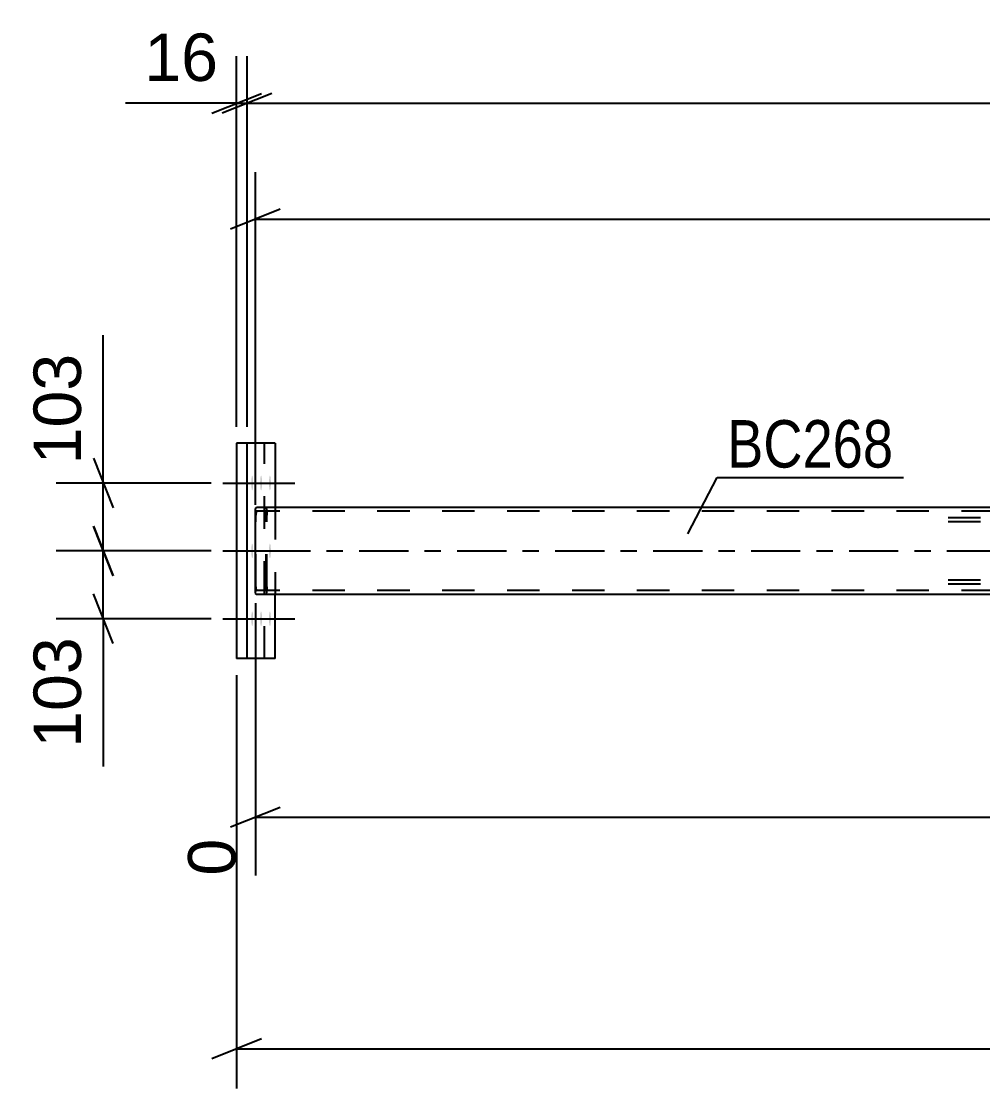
# Model space of a CAD drawing. Header units: millimetres. Extents: x 0 to 841, y 0 to 594.
# Drawn here: x 93 to 151, y 199.4 to 263.9 of the extents above; entities that cross this region are included whole.
import ezdxf

# ---------------------------------------------------------------- set-up
doc = ezdxf.new("R2010")
doc.units = ezdxf.units.MM
doc.linetypes.add('DXK_LINE_DOT2', pattern=[3.9198, 1.9599, -1.9599])
doc.linetypes.add('DXK_LINE_DOT3', pattern=[5.9187, 2.979, -0.9799, 0.9799, -0.9799])
doc.styles.add('Arial', font='ARIAL.TTF', dxfattribs={"height": 0.2})
doc.styles.add('Arial Narrow', font='ARIALN.TTF', dxfattribs={"height": 0.2})

# ---------------------------------------------------------------- blocks, each defined once
blk = doc.blocks.new('Part-318465150-3923 - 3900')
at = {"color": 7, "linetype": 'DXK_LINE_DOT2'}
for p, q in [((158.747, 233.896), (147.893, 233.896)), ((158.747, 233.656), (147.893, 233.656)), ((155.04, 233.6), (155.001, 233.416)), ((155.001, 230.376), (155.001, 233.416)), ((155.257, 233.416), (155.276, 233.508)), ((155.257, 230.376), (155.257, 233.416)), ((155.276, 233.508), (155.331, 233.586)), ((155.512, 233.896), (155.316, 233.86)), ((155.331, 233.586), (155.414, 233.638)), ((155.414, 233.638), (155.512, 233.656)), ((158.942, 233.86), (158.747, 233.896)), ((158.747, 233.656), (158.845, 233.638)), ((158.845, 233.638), (158.928, 233.586)), ((158.928, 233.586), (158.983, 233.508)), ((158.983, 233.508), (159.002, 233.416)), ((159.002, 230.376), (159.002, 233.416)), ((159.258, 233.416), (159.219, 233.6)), ((159.258, 230.376), (159.258, 233.416)), ((158.747, 230.136), (147.893, 230.136)), ((155.001, 230.376), (155.04, 230.193)), ((155.276, 230.284), (155.257, 230.376)), ((155.331, 230.207), (155.276, 230.284)), ((155.414, 230.155), (155.331, 230.207)), ((155.512, 230.136), (155.414, 230.155)), ((158.845, 230.155), (158.747, 230.136)), ((158.928, 230.207), (158.845, 230.155)), ((158.983, 230.284), (158.928, 230.207)), ((159.002, 230.376), (158.983, 230.284)), ((159.219, 230.193), (159.258, 230.376)), ((158.747, 229.896), (147.893, 229.896)), ((155.316, 229.933), (155.512, 229.896)), ((158.747, 229.896), (158.942, 229.933))]:
    blk.add_line(p, q, dxfattribs=at)
for centre, start, end in [((155.492, 233.395), 110.75832, 155.68004), ((158.767, 233.395), 24.31996, 69.24168), ((155.492, 230.397), 204.31996, 249.24168), ((158.767, 230.397), 290.75832, 335.68004)]:
    blk.add_arc(centre, 0.496, start, end, dxfattribs=at)
blk = doc.blocks.new('Part-318465150-3933 - 3900')
at = {"color": 2, "linetype": 'Continuous'}
for p, q in [((108.298, 238.397), (105.967, 238.397)), ((105.967, 238.397), (105.967, 225.397)), ((106.601, 225.397), (106.601, 238.397)), ((108.298, 238.397), (108.298, 234.536)), ((108.298, 225.397), (108.298, 229.256)), ((108.298, 225.397), (105.967, 225.397))]:
    blk.add_line(p, q, dxfattribs=at)
at = {"color": 7, "linetype": 'DXK_LINE_DOT2'}
for p, q in [((107.663, 225.397), (107.663, 238.397)), ((108.298, 234.536), (108.298, 229.256))]:
    blk.add_line(p, q, dxfattribs=at)
blk = doc.blocks.new('Part-318465150-4090 - 3900')
at = {"color": 2, "linetype": 'Continuous'}
for p, q in [((107.102, 234.056), (107.107, 234.24)), ((107.102, 229.736), (107.102, 234.056)), ((107.107, 234.24), (107.12, 234.396)), ((107.12, 234.396), (107.141, 234.5)), ((107.141, 234.5), (107.165, 234.536)), ((107.165, 234.536), (240.275, 234.536)), ((107.107, 229.553), (107.102, 229.736)), ((107.12, 229.397), (107.107, 229.553)), ((107.141, 229.293), (107.12, 229.397)), ((107.165, 229.256), (107.141, 229.293)), ((763.197, 229.256), (107.165, 229.256))]:
    blk.add_line(p, q, dxfattribs=at)
at = {"color": 7, "linetype": 'DXK_LINE_DOT2'}
for p, q in [((107.136, 234.148), (107.133, 234.056)), ((107.133, 229.736), (107.133, 234.056)), ((107.143, 234.226), (107.136, 234.148)), ((107.153, 234.278), (107.143, 234.226)), ((107.165, 234.296), (107.153, 234.278)), ((763.197, 234.296), (107.165, 234.296)), ((107.734, 234.536), (107.758, 234.5)), ((107.746, 234.278), (107.734, 234.296)), ((107.753, 234.24), (107.746, 234.278)), ((107.756, 234.226), (107.753, 234.24)), ((107.763, 234.148), (107.756, 234.226)), ((107.758, 234.5), (107.779, 234.396)), ((107.765, 234.056), (107.763, 234.148)), ((107.765, 229.736), (107.765, 234.056)), ((107.779, 234.396), (107.792, 234.24)), ((107.792, 234.24), (107.797, 234.056)), ((107.797, 229.736), (107.797, 234.056)), ((107.133, 229.736), (107.136, 229.644)), ((107.136, 229.644), (107.143, 229.567)), ((107.143, 229.567), (107.153, 229.515)), ((107.153, 229.515), (107.165, 229.496)), ((763.197, 229.496), (107.165, 229.496)), ((107.734, 229.496), (107.746, 229.515)), ((107.746, 229.515), (107.756, 229.567)), ((107.756, 229.567), (107.763, 229.644)), ((107.763, 229.644), (107.765, 229.736)), ((107.792, 229.553), (107.779, 229.397)), ((107.797, 229.736), (107.792, 229.553)), ((107.758, 229.293), (107.734, 229.256)), ((107.779, 229.397), (107.758, 229.293))]:
    blk.add_line(p, q, dxfattribs=at)
at = {"color": 7, "linetype": 'DXK_LINE_DOT3'}
blk.add_line((107.449, 231.896), (763.197, 231.896), dxfattribs=at)
blk = doc.blocks.new('Bolt-318465150-4147 - 3900')
at = {"linetype": 'Continuous'}
for points in [[(106.857, 235.997), (106.858, 236.088), (106.862, 236.176), (106.868, 236.256), (106.876, 236.324), (106.886, 236.378), (106.897, 236.415), (106.908, 236.435), (106.92, 236.435), (106.932, 236.415), (106.943, 236.378), (106.953, 236.324), (106.961, 236.256), (106.967, 236.176), (106.97, 236.088), (106.972, 235.997), (106.97, 235.905), (106.967, 235.818), (106.961, 235.738), (106.953, 235.67), (106.943, 235.616), (106.932, 235.578), (106.92, 235.559), (106.908, 235.559), (106.897, 235.578), (106.886, 235.616), (106.876, 235.67), (106.868, 235.738), (106.862, 235.818), (106.858, 235.905)], [(107.392, 235.997), (107.393, 236.088), (107.397, 236.176), (107.403, 236.256), (107.411, 236.324), (107.421, 236.378), (107.432, 236.415), (107.443, 236.435), (107.455, 236.435), (107.467, 236.415), (107.478, 236.378), (107.488, 236.324), (107.496, 236.256), (107.502, 236.176), (107.506, 236.088), (107.507, 235.997), (107.506, 235.905), (107.502, 235.818), (107.496, 235.738), (107.488, 235.67), (107.478, 235.616), (107.467, 235.578), (107.455, 235.559), (107.443, 235.559), (107.432, 235.578), (107.421, 235.616), (107.411, 235.67), (107.403, 235.738), (107.397, 235.818), (107.393, 235.905)], [(107.927, 235.997), (107.928, 236.088), (107.932, 236.176), (107.938, 236.256), (107.946, 236.324), (107.956, 236.378), (107.967, 236.415), (107.979, 236.435), (107.991, 236.435), (108.002, 236.415), (108.013, 236.378), (108.023, 236.324), (108.031, 236.256), (108.037, 236.176), (108.041, 236.088), (108.042, 235.997), (108.041, 235.905), (108.037, 235.818), (108.031, 235.738), (108.023, 235.67), (108.013, 235.616), (108.002, 235.578), (107.991, 235.559), (107.979, 235.559), (107.967, 235.578), (107.956, 235.616), (107.946, 235.67), (107.938, 235.738), (107.932, 235.818), (107.928, 235.905)], [(106.857, 231.897), (106.858, 231.988), (106.862, 232.076), (106.868, 232.156), (106.876, 232.224), (106.886, 232.278), (106.897, 232.315), (106.908, 232.335), (106.92, 232.335), (106.932, 232.315), (106.943, 232.278), (106.953, 232.224), (106.961, 232.156), (106.967, 232.076), (106.97, 231.988), (106.972, 231.897), (106.97, 231.805), (106.967, 231.718), (106.961, 231.638), (106.953, 231.57), (106.943, 231.516), (106.932, 231.478), (106.92, 231.459), (106.908, 231.459), (106.897, 231.478), (106.886, 231.516), (106.876, 231.57), (106.868, 231.638), (106.862, 231.718), (106.858, 231.805)], [(107.927, 231.897), (107.928, 231.988), (107.932, 232.076), (107.938, 232.156), (107.946, 232.224), (107.956, 232.278), (107.967, 232.315), (107.979, 232.335), (107.991, 232.335), (108.002, 232.315), (108.013, 232.278), (108.023, 232.224), (108.031, 232.156), (108.037, 232.076), (108.041, 231.988), (108.042, 231.897), (108.041, 231.805), (108.037, 231.718), (108.031, 231.638), (108.023, 231.57), (108.013, 231.516), (108.002, 231.478), (107.991, 231.459), (107.979, 231.459), (107.967, 231.478), (107.956, 231.516), (107.946, 231.57), (107.938, 231.638), (107.932, 231.718), (107.928, 231.805)], [(106.857, 227.797), (106.858, 227.888), (106.862, 227.976), (106.868, 228.056), (106.876, 228.124), (106.886, 228.178), (106.897, 228.215), (106.908, 228.235), (106.92, 228.235), (106.932, 228.215), (106.943, 228.178), (106.953, 228.124), (106.961, 228.056), (106.967, 227.976), (106.97, 227.888), (106.972, 227.797), (106.97, 227.705), (106.967, 227.618), (106.961, 227.538), (106.953, 227.47), (106.943, 227.416), (106.932, 227.378), (106.92, 227.359), (106.908, 227.359), (106.897, 227.378), (106.886, 227.416), (106.876, 227.47), (106.868, 227.538), (106.862, 227.618), (106.858, 227.705)], [(107.392, 227.797), (107.393, 227.888), (107.397, 227.976), (107.403, 228.056), (107.411, 228.124), (107.421, 228.178), (107.432, 228.215), (107.443, 228.235), (107.455, 228.235), (107.467, 228.215), (107.478, 228.178), (107.488, 228.124), (107.496, 228.056), (107.502, 227.976), (107.506, 227.888), (107.507, 227.797), (107.506, 227.705), (107.502, 227.618), (107.496, 227.538), (107.488, 227.47), (107.478, 227.416), (107.467, 227.378), (107.455, 227.359), (107.443, 227.359), (107.432, 227.378), (107.421, 227.416), (107.411, 227.47), (107.403, 227.538), (107.397, 227.618), (107.393, 227.705)], [(107.927, 227.797), (107.928, 227.888), (107.932, 227.976), (107.938, 228.056), (107.946, 228.124), (107.956, 228.178), (107.967, 228.215), (107.979, 228.235), (107.991, 228.235), (108.002, 228.215), (108.013, 228.178), (108.023, 228.124), (108.031, 228.056), (108.037, 227.976), (108.041, 227.888), (108.042, 227.797), (108.041, 227.705), (108.037, 227.618), (108.031, 227.538), (108.023, 227.47), (108.013, 227.416), (108.002, 227.378), (107.991, 227.359), (107.979, 227.359), (107.967, 227.378), (107.956, 227.416), (107.946, 227.47), (107.938, 227.538), (107.932, 227.618), (107.928, 227.705)]]:
    blk.add_hatch(color=1, dxfattribs=at).paths.add_polyline_path(points)
at = {"color": 1, "linetype": 'Continuous'}
for p, q in [((105.13, 235.997), (108.421, 235.997)), ((105.665, 235.997), (108.956, 235.997)), ((106.2, 235.997), (109.492, 235.997)), ((105.13, 231.897), (108.421, 231.897)), ((106.2, 231.897), (109.492, 231.897)), ((105.13, 227.797), (108.421, 227.797)), ((105.665, 227.797), (108.956, 227.797)), ((106.2, 227.797), (109.492, 227.797))]:
    blk.add_line(p, q, dxfattribs=at)
blk = doc.blocks.new('StraightDimension-318465150-4170 - 3900')
at = {"color": 7, "linetype": 'Continuous'}
for p, q in [((105.967, 239.397), (105.967, 261.781)), ((106.601, 239.397), (106.601, 261.781)), ((104.466, 258.331), (107.467, 259.531)), ((108.101, 259.531), (105.101, 258.331)), ((105.967, 258.931), (99.269, 258.931)), ((105.967, 258.931), (99.269, 258.931)), ((105.967, 258.931), (106.601, 258.931))]:
    blk.add_line(p, q, dxfattribs=at)
at = {"color": 0}
blk.add_wipeout([(105.442, 259.681), (105.442, 263.881), (99.794, 263.881), (99.794, 259.681)], dxfattribs=at)
at = {"color": 3, "style": 'Arial'}
blk.add_text('16', height=2.8652, dxfattribs=at).set_placement((100.394, 260.281))
blk = doc.blocks.new('StraightDimension-318465150-4174 - 3900')
at = {"color": 7, "linetype": 'Continuous'}
for p, q in [((106.601, 239.397), (106.601, 261.781)), ((108.101, 259.531), (105.101, 258.331)), ((106.601, 258.931), (771.817, 258.931))]:
    blk.add_line(p, q, dxfattribs=at)
blk = doc.blocks.new('StraightDimension-318465150-4236 - 3900')
at = {"color": 7, "linetype": 'Continuous'}
for p, q in [((107.102, 234.673), (107.102, 254.78)), ((241.075, 235.936), (241.075, 254.78)), ((108.602, 252.53), (105.602, 251.33)), ((239.575, 251.33), (242.575, 252.53)), ((107.102, 251.93), (241.075, 251.93))]:
    blk.add_line(p, q, dxfattribs=at)
at = {"color": 0}
blk.add_wipeout([(179.136, 252.68), (179.136, 256.88), (169.041, 256.88), (169.041, 252.68)], dxfattribs=at)
at = {"color": 3, "style": 'Arial'}
blk.add_text('3349', height=2.8652, dxfattribs=at).set_placement((169.641, 253.28))
blk = doc.blocks.new('StraightDimension-318465150-4247 - 3900')
at = {"color": 7, "linetype": 'Continuous'}
for p, q in [((107.102, 228.736), (107.102, 212.285)), ((241.075, 227.856), (241.075, 205.614)), ((108.602, 216.409), (105.602, 215.209)), ((239.575, 215.209), (242.575, 216.409)), ((107.102, 215.809), (241.075, 215.809))]:
    blk.add_line(p, q, dxfattribs=at)
at = {"color": 0}
blk.add_wipeout([(179.136, 216.559), (179.136, 220.759), (169.041, 220.759), (169.041, 216.559)], dxfattribs=at)
at = {"color": 3, "style": 'Arial'}
blk.add_text('3349', height=2.8652, dxfattribs=at).set_placement((169.641, 217.159))
at = {"color": 0, "linetype": 'Continuous'}
for points in [[(106.502, 215.109), (102.302, 215.109), (102.302, 211.685), (106.502, 211.685)], [(240.475, 215.109), (236.275, 215.109), (236.275, 205.014), (240.475, 205.014)]]:
    blk.add_wipeout(points, dxfattribs=at)
at = {"color": 3, "linetype": 'Continuous', "style": 'Arial'}
for s, height, p in [('0', 2.865, (105.902, 212.285)), ('3349', 2.8652, (239.875, 205.614))]:
    blk.add_text(s, height=height, rotation=90.00021, dxfattribs=at).set_placement(p)
blk = doc.blocks.new('StraightDimension-318465150-4291 - 3900')
at = {"color": 7, "linetype": 'Continuous'}
for p, q in [((97.918, 235.997), (97.918, 244.918)), ((97.918, 235.997), (97.918, 244.918)), ((97.318, 237.497), (98.518, 234.497)), ((104.427, 235.997), (95.068, 235.997)), ((97.918, 231.897), (97.918, 235.997)), ((98.518, 230.397), (97.318, 233.397)), ((104.427, 231.897), (95.068, 231.897))]:
    blk.add_line(p, q, dxfattribs=at)
at = {"color": 0}
blk.add_wipeout([(97.168, 244.393), (92.968, 244.393), (92.968, 236.522), (97.168, 236.522)], dxfattribs=at)
at = {"color": 3, "style": 'Arial'}
blk.add_text('103', height=2.8652, rotation=90.00021, dxfattribs=at).set_placement((96.568, 237.122))
blk = doc.blocks.new('StraightDimension-318465150-4295 - 3900')
at = {"color": 7, "linetype": 'Continuous'}
for p, q in [((97.318, 233.397), (98.518, 230.397)), ((104.427, 231.897), (95.068, 231.897)), ((97.918, 227.797), (97.918, 231.897)), ((98.518, 226.297), (97.318, 229.297)), ((104.427, 227.797), (95.068, 227.797)), ((97.918, 227.797), (97.918, 218.876)), ((97.918, 227.797), (97.918, 218.876))]:
    blk.add_line(p, q, dxfattribs=at)
at = {"color": 0}
blk.add_wipeout([(97.168, 227.272), (92.968, 227.272), (92.968, 219.401), (97.168, 219.401)], dxfattribs=at)
at = {"color": 3, "style": 'Arial'}
blk.add_text('103', height=2.8652, rotation=90.00021, dxfattribs=at).set_placement((96.568, 220.001))
blk = doc.blocks.new('StraightDimension-318465150-4300 - 3900')
at = {"color": 7, "linetype": 'Continuous'}
for p, q in [((105.967, 224.397), (105.967, 199.418)), ((107.467, 202.418), (104.466, 201.218)), ((105.967, 201.818), (772.457, 201.818))]:
    blk.add_line(p, q, dxfattribs=at)
blk = doc.blocks.new('Mark-318465150-4086 - 3900')
at = {"color": 30, "linetype": 'Continuous'}
for p, q in [((133.236, 232.926), (134.998, 236.331)), ((134.998, 236.331), (146.246, 236.331))]:
    blk.add_line(p, q, dxfattribs=at)
at = {"color": 0}
blk.add_wipeout([(145.646, 236.931), (145.646, 239.931), (135.598, 239.931), (135.598, 236.931)], dxfattribs=at)
blk.add_wipeout([(145.646, 236.931), (145.646, 239.931), (135.598, 239.931), (135.598, 236.931)], dxfattribs=at)
at = {"color": 3, "style": 'Arial Narrow'}
blk.add_text('BC268', height=2.8633, dxfattribs=at).set_placement((135.598, 236.931))

msp = doc.modelspace()

# ---------------------------------------------------------------- block references
for name in ['StraightDimension-318465150-4170 - 3900', 'Part-318465150-3933 - 3900', 'Bolt-318465150-4147 - 3900', 'Part-318465150-4090 - 3900', 'Part-318465150-3923 - 3900']:
    msp.add_blockref(name, (0, 0))

# ---------------------------------------------------------------- next in the draw order: block references
for name in ['StraightDimension-318465150-4174 - 3900', 'StraightDimension-318465150-4291 - 3900', 'StraightDimension-318465150-4247 - 3900']:
    msp.add_blockref(name, (0, 0))

# ---------------------------------------------------------------- next in the draw order: block references
for name in ['StraightDimension-318465150-4236 - 3900', 'StraightDimension-318465150-4295 - 3900']:
    msp.add_blockref(name, (0, 0))

# ---------------------------------------------------------------- next in the draw order: block references
for name in ['Mark-318465150-4086 - 3900', 'StraightDimension-318465150-4300 - 3900']:
    msp.add_blockref(name, (0, 0))

doc.saveas('drawing.dxf')
